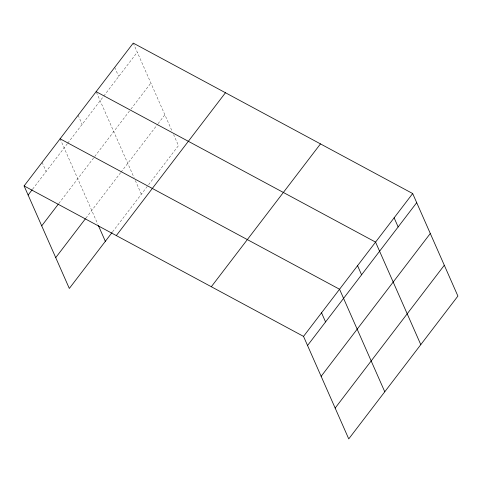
<?xml version="1.0" encoding="UTF-8"?>
<svg xmlns="http://www.w3.org/2000/svg" width="482" height="482" viewBox="0 0 482 482"><rect width="100%" height="100%" fill="white"/><g stroke="black" fill="none" stroke-linecap="round" stroke-linejoin="round"><path stroke-width="0.36" stroke-dasharray="2.41 1.81" d="M32.625 189.149L67.293 143.781M67.745 143.196L103.329 96.629M103.781 96.039L137.274 52.213M58.828 203.476L130.501 109.685M130.953 109.095L150.866 83.037M85.892 218.153L120.56 172.785M121.012 172.195L157.632 124.272M158.084 123.681L164.874 114.794M112.541 231.89L148.149 185.299M148.601 184.708L178.473 145.618L173.634 134.659M133.249 43.097L172.122 131.237M114.698 67.378L118.717 76.493M96.424 92.309L134.11 177.744M135.315 180.485L141.359 194.186M78.132 115.228L82.151 124.338M60.117 138.792L97.786 224.19M42.109 162.362L46.127 171.478"/><path stroke-width="0.72" d="M24.1 185.925L133.249 43.097L412.682 193.547L457.9 296.075L348.751 438.903L303.527 336.382L24.1 185.925L69.318 288.453L112.095 232.481M28.119 195.041L32.174 189.739M41.717 225.865L58.376 204.067M55.725 257.629L85.441 218.738M116.313 235.578L225.462 92.743M211.321 286.73L320.47 143.901M303.527 336.382L412.682 193.547M307.552 345.498L416.701 202.663M321.145 376.322L430.299 233.487M335.153 408.079L444.302 265.251M96.141 91.658L375.568 242.109L420.786 344.636M60.117 138.792L339.551 289.248L384.769 391.77M394.125 217.828L398.144 226.944M357.56 265.678L361.578 274.794M321.542 312.812L325.561 321.928M98.388 225.564L105.341 241.319"/></g></svg>
